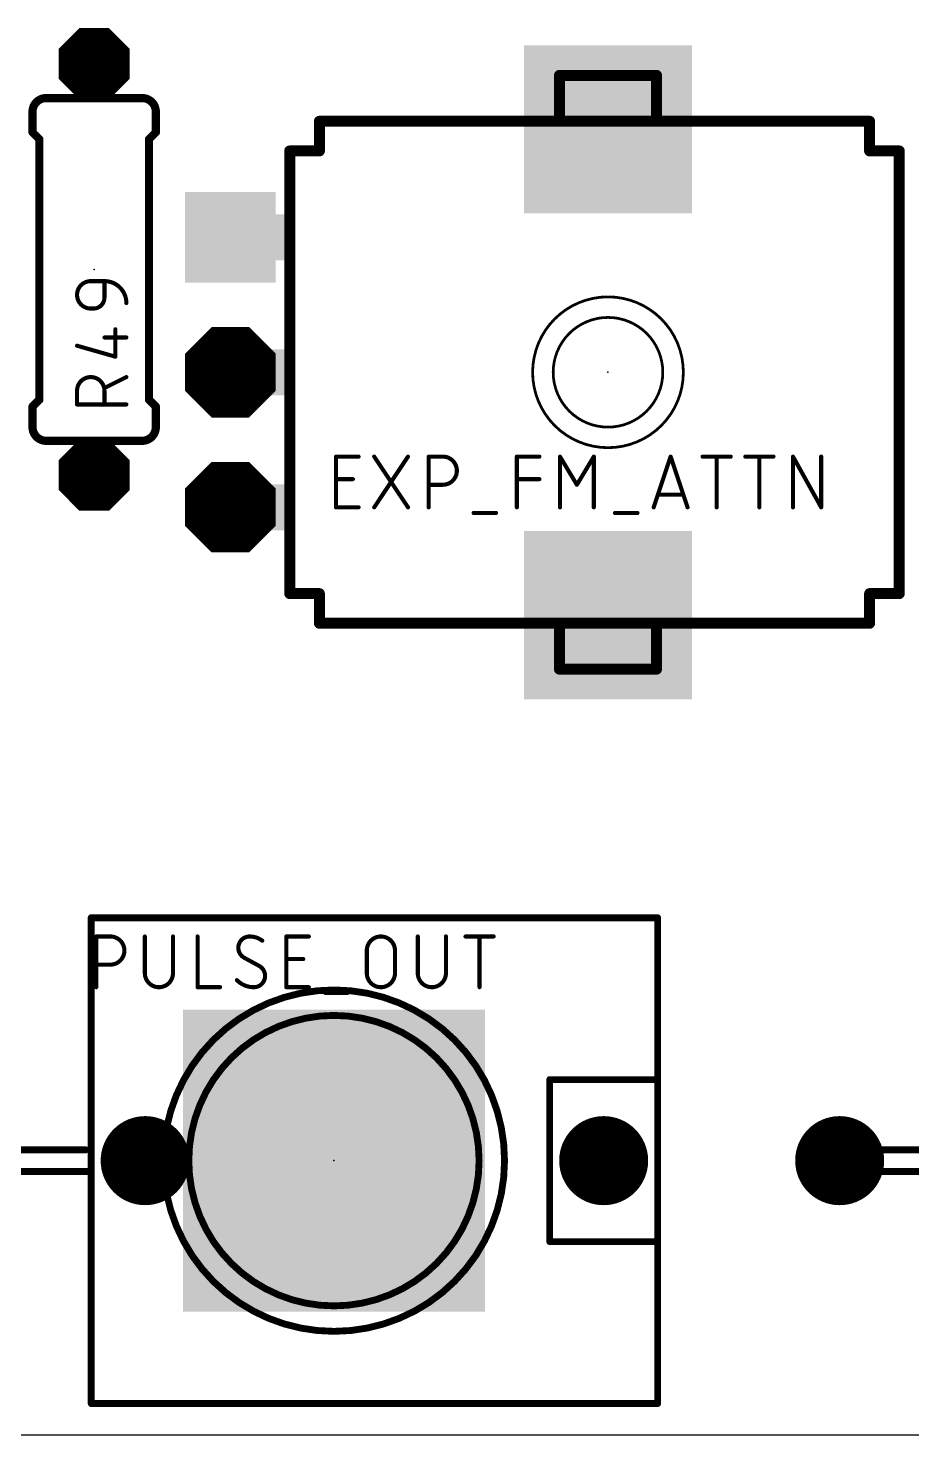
# Model space of a CAD drawing. Extents: x 0 to 102, y 0 to 43.
# Drawn here: x 30.53 to 46.91, y 0 to 26.06 of the extents above; entities that cross this region are included whole.
import ezdxf

# ---------------------------------------------------------------- set-up
doc = ezdxf.new("R2010")
doc.units = 0
for name, color, linetype in [('17', 110, 'CONTINUOUS'), ('20', 31, 'CONTINUOUS'), ('21', 253, 'CONTINUOUS'), ('23', 53, 'CONTINUOUS'), ('25', 253, 'CONTINUOUS'), ('41', 12, 'CONTINUOUS'), ('51', 253, 'CONTINUOUS')]:
    doc.layers.add(name, color=color, linetype=linetype)

# ---------------------------------------------------------------- blocks, each defined once
blk = doc.blocks.new('RECT')
blk.add_solid([(-0.5, -0.5), (0.5, -0.5), (-0.5, 0.5), (0.5, 0.5)])
blk = doc.blocks.new('SQUAREP')
blk.add_solid([(-0.5, -0.5), (0.5, -0.5), (-0.5, 0.5), (0.5, 0.5)])
blk = doc.blocks.new('OCTAGONP')
at = {"const_width": 0.5}
blk.add_lwpolyline([(-0.25, -0.1036), (-0.25, 0.1036), (-0.1036, 0.25), (0.1036, 0.25), (0.25, 0.1036), (0.25, -0.1036), (0.1036, -0.25), (-0.1036, -0.25), (-0.25, -0.1036), (-0.25, 0.1036)], dxfattribs=at)
blk = doc.blocks.new('ROUNDP')
at = {"const_width": 0.5}
blk.add_lwpolyline([(0, -0.25, 1), (0, 0.25, 1), (0, -0.25)], format="xyb", dxfattribs=at)

msp = doc.modelspace()

# ---------------------------------------------------------------- linework, layer by layer
at = {"layer": '20'}
msp.add_line((0, 0), (99.06, 0), dxfattribs=at)
at = {"layer": '21'}
for points, const_width in [([(30.861, 24.765, 0.4142), (30.607, 24.511)], 0.1524), ([(30.861, 24.7269, 1), (30.861, 24.8031)], 0.0762), ([(32.893, 24.511, 0.4142), (32.639, 24.765)], 0.1524), ([(32.639, 24.8031, 1), (32.639, 24.7269)], 0.0762), ([(30.6451, 24.511, 1), (30.5689, 24.511)], 0.0762), ([(30.5689, 24.511, 1), (30.6451, 24.511)], 0.0762), ([(32.9311, 24.511, 1), (32.8549, 24.511)], 0.0762), ([(32.8549, 24.511, 1), (32.9311, 24.511)], 0.0762), ([(35.9758, 24.335, 1), (35.8742, 24.335)], 0.1016), ([(35.925, 24.3858, 1), (35.925, 24.2842)], 0.1016), ([(39.125, 24.2842, 1), (39.125, 24.3858)], 0.1016), ([(43.925, 24.3858, 1), (43.925, 24.2842)], 0.1016), ([(46.1758, 24.335, 1), (46.0742, 24.335)], 0.1016), ([(46.125, 24.2842, 1), (46.125, 24.3858)], 0.1016), ([(30.5689, 24.13, 1), (30.6451, 24.13)], 0.0762), ([(30.6339, 24.1569, 1), (30.5801, 24.1031)], 0.0762), ([(30.7721, 24.003, 1), (30.6959, 24.003)], 0.0762), ([(30.7071, 23.9761, 1), (30.7609, 24.0299)], 0.0762), ([(32.8041, 24.003, 1), (32.7279, 24.003)], 0.0762), ([(32.7391, 24.0299, 1), (32.7929, 23.9761)], 0.0762), ([(32.8549, 24.13, 1), (32.9311, 24.13)], 0.0762), ([(32.9199, 24.1031, 1), (32.8661, 24.1569)], 0.0762), ([(35.4258, 23.785, 1), (35.3242, 23.785)], 0.1016), ([(35.375, 23.8358, 1), (35.375, 23.7342)], 0.1016), ([(35.8742, 23.785, 1), (35.9758, 23.785)], 0.1016), ([(35.925, 23.7342, 1), (35.925, 23.8358)], 0.1016), ([(46.125, 23.8358, 1), (46.125, 23.7342)], 0.1016), ([(46.0742, 23.785, 1), (46.1758, 23.785)], 0.1016), ([(46.7258, 23.785, 1), (46.6242, 23.785)], 0.1016), ([(46.675, 23.7342, 1), (46.675, 23.8358)], 0.1016), ([(41.275, 18.288, 1), (41.275, 21.082, 1), (41.275, 18.288)], 0.0508), ([(41.275, 18.669, 1), (41.275, 20.701, 1), (41.275, 18.669)], 0.0508), ([(30.6451, 19.05, 1), (30.5689, 19.05)], 0.0762), ([(30.5801, 19.0769, 1), (30.6339, 19.0231)], 0.0762), ([(30.6959, 19.177, 1), (30.7721, 19.177)], 0.0762), ([(30.7609, 19.1501, 1), (30.7071, 19.2039)], 0.0762), ([(32.7279, 19.177, 1), (32.8041, 19.177)], 0.0762), ([(32.7929, 19.2039, 1), (32.7391, 19.1501)], 0.0762), ([(32.9311, 19.05, 1), (32.8549, 19.05)], 0.0762), ([(32.8661, 19.0231, 1), (32.9199, 19.0769)], 0.0762), ([(30.607, 18.669, 0.4142), (30.861, 18.415)], 0.1524), ([(30.6451, 18.669, 1), (30.5689, 18.669)], 0.0762), ([(30.5689, 18.669, 1), (30.6451, 18.669)], 0.0762), ([(32.639, 18.415, 0.4142), (32.893, 18.669)], 0.1524), ([(32.9311, 18.669, 1), (32.8549, 18.669)], 0.0762), ([(32.8549, 18.669, 1), (32.9311, 18.669)], 0.0762), ([(30.861, 18.3769, 1), (30.861, 18.4531)], 0.0762), ([(32.639, 18.4531, 1), (32.639, 18.3769)], 0.0762), ([(35.375, 15.6358, 1), (35.375, 15.5342)], 0.1016), ([(35.9758, 15.585, 1), (35.8742, 15.585)], 0.1016), ([(35.925, 15.5342, 1), (35.925, 15.6358)], 0.1016), ([(46.125, 15.6358, 1), (46.125, 15.5342)], 0.1016), ([(46.1758, 15.585, 1), (46.0742, 15.585)], 0.1016), ([(46.675, 15.5342, 1), (46.675, 15.6358)], 0.1016), ([(35.3242, 15.585, 1), (35.4258, 15.585)], 0.1016), ([(46.6242, 15.585, 1), (46.7258, 15.585)], 0.1016), ([(35.925, 15.0858, 1), (35.925, 14.9842)], 0.1016), ([(39.125, 14.9842, 1), (39.125, 15.0858)], 0.1016), ([(43.925, 15.0858, 1), (43.925, 14.9842)], 0.1016), ([(46.125, 14.9842, 1), (46.125, 15.0858)], 0.1016), ([(35.8742, 15.035, 1), (35.9758, 15.035)], 0.1016), ([(46.0742, 15.035, 1), (46.1758, 15.035)], 0.1016), ([(31.695, 9.6118, 1), (31.695, 9.5482)], 0.0635), ([(31.7267, 9.58, 1), (31.6633, 9.58)], 0.0635), ([(42.2268, 9.58, 1), (42.1632, 9.58)], 0.0635), ([(42.195, 9.5482, 1), (42.195, 9.6118)], 0.0635), ([(36.195, 1.9177, 1), (36.195, 8.2423, 1), (36.195, 1.9177)], 0.127), ([(36.195, 2.3893, 1), (36.195, 7.7707, 1), (36.195, 2.3893)], 0.127), ([(40.2268, 6.58, 1), (40.1632, 6.58)], 0.0635), ([(40.195, 6.6117, 1), (40.195, 6.5483)], 0.0635), ([(42.2268, 6.58, 1), (42.1632, 6.58)], 0.0635), ([(42.1632, 6.58, 1), (42.2268, 6.58)], 0.0635), ([(42.195, 6.5483, 1), (42.195, 6.6117)], 0.0635), ([(31.595, 5.2483, 1), (31.595, 5.3117)], 0.0635), ([(45.4018, 5.28, 1), (45.3383, 5.28)], 0.0635), ([(45.37, 5.3117, 1), (45.37, 5.2483)], 0.0635), ([(31.7267, 4.88, 1), (31.6633, 4.88)], 0.0635), ([(31.6633, 4.88, 1), (31.7267, 4.88)], 0.0635), ([(31.695, 4.8483, 1), (31.695, 4.9117)], 0.0635), ([(45.37, 4.9117, 1), (45.37, 4.8483)], 0.0635), ([(45.3383, 4.88, 1), (45.4018, 4.88)], 0.0635), ([(40.195, 3.6118, 1), (40.195, 3.5482)], 0.0635), ([(40.1632, 3.58, 1), (40.2268, 3.58)], 0.0635), ([(42.2268, 3.58, 1), (42.1632, 3.58)], 0.0635), ([(42.1632, 3.58, 1), (42.2268, 3.58)], 0.0635), ([(42.195, 3.5482, 1), (42.195, 3.6118)], 0.0635), ([(31.695, 0.6118, 1), (31.695, 0.5483)], 0.0635), ([(31.6633, 0.58, 1), (31.7267, 0.58)], 0.0635), ([(42.1632, 0.58, 1), (42.2268, 0.58)], 0.0635), ([(42.195, 0.5483, 1), (42.195, 0.6118)], 0.0635)]:
    msp.add_lwpolyline(points, format="xyb", dxfattribs=dict(at, const_width=const_width))
for points, const_width in [([(30.607, 24.511), (30.607, 24.13)], 0.1524), ([(32.893, 24.511), (32.893, 24.13)], 0.1524), ([(35.925, 24.335), (35.925, 23.785)], 0.2032), ([(35.925, 24.335), (39.125, 24.335)], 0.2032), ([(43.925, 24.335), (46.125, 24.335)], 0.2032), ([(46.125, 23.785), (46.125, 24.335)], 0.2032), ([(30.734, 24.003), (30.607, 24.13)], 0.1524), ([(30.734, 24.003), (30.734, 19.177)], 0.1524), ([(32.766, 24.003), (32.893, 24.13)], 0.1524), ([(32.766, 24.003), (32.766, 19.177)], 0.1524), ([(35.375, 15.585), (35.375, 23.785)], 0.2032), ([(35.925, 23.785), (35.375, 23.785)], 0.2032), ([(46.675, 23.785), (46.125, 23.785)], 0.2032), ([(46.675, 23.785), (46.675, 15.585)], 0.2032), ([(30.734, 19.177), (30.607, 19.05)], 0.1524), ([(30.607, 18.669), (30.607, 19.05)], 0.1524), ([(32.766, 19.177), (32.893, 19.05)], 0.1524), ([(32.893, 18.669), (32.893, 19.05)], 0.1524), ([(35.375, 15.585), (35.925, 15.585)], 0.2032), ([(35.925, 15.585), (35.925, 15.035)], 0.2032), ([(46.125, 15.585), (46.675, 15.585)], 0.2032), ([(46.125, 15.035), (46.125, 15.585)], 0.2032), ([(39.125, 15.035), (35.925, 15.035)], 0.2032), ([(46.125, 15.035), (43.925, 15.035)], 0.2032), ([(42.195, 9.58), (31.695, 9.58)], 0.127), ([(31.695, 9.58), (31.695, 4.88)], 0.127), ([(42.195, 9.58), (42.195, 6.58)], 0.127), ([(42.195, 6.58), (40.195, 6.58)], 0.127), ([(40.195, 6.58), (40.195, 3.58)], 0.127), ([(42.195, 6.58), (42.195, 3.58)], 0.127), ([(31.595, 5.28), (29.495, 5.28)], 0.127), ([(47.47, 5.28), (45.37, 5.28)], 0.127), ([(45.37, 5.28), (45.37, 4.88)], 0.127), ([(29.495, 4.88), (31.695, 4.88)], 0.127), ([(31.695, 4.88), (31.695, 0.58)], 0.127), ([(45.37, 4.88), (47.57, 4.88)], 0.127), ([(40.195, 3.58), (42.195, 3.58)], 0.127), ([(42.195, 3.58), (42.195, 0.58)], 0.127), ([(31.695, 0.58), (42.195, 0.58)], 0.127)]:
    msp.add_lwpolyline(points, dxfattribs=dict(at, const_width=const_width))
at = {"layer": '23'}
for p in [(31.75, 21.59), (41.275, 19.685), (36.195, 5.08)]:
    msp.add_point(p, dxfattribs=at)
at = {"layer": '25'}
for points, const_width in [([(31.6865, 21.3735, 1), (31.6865, 20.8655)], 0.0762), ([(31.6865, 21.3926, 1), (31.6865, 21.3545)], 0.0381), ([(31.6865, 21.3545, 1), (31.6865, 21.3926)], 0.0381), ([(31.9405, 21.3926, 1), (31.9405, 21.3545)], 0.0381), ([(32.3469, 20.9671, 0.4142), (31.9405, 21.3735)], 0.0762), ([(31.9596, 21.3735, 1), (31.9215, 21.3735)], 0.0381), ([(31.9405, 21.3545, 1), (31.9405, 21.3926)], 0.0381), ([(31.6865, 20.8846, 1), (31.6865, 20.8465)], 0.0381), ([(31.6865, 20.8465, 1), (31.6865, 20.8846)], 0.0381), ([(31.7373, 20.8655, 0.4142), (31.9405, 21.0687)], 0.0762), ([(31.7373, 20.8846, 1), (31.7373, 20.8465)], 0.0381), ([(31.7373, 20.8465, 1), (31.7373, 20.8846)], 0.0381), ([(31.9596, 21.0687, 1), (31.9215, 21.0687)], 0.0381), ([(31.9215, 21.0687, 1), (31.9596, 21.0687)], 0.0381), ([(32.3279, 20.9671, 1), (32.366, 20.9671)], 0.0381), ([(31.9405, 20.3487, 1), (31.9405, 20.3106)], 0.0381), ([(32.1628, 20.482, 1), (32.1247, 20.482)], 0.0381), ([(32.3469, 20.3106, 1), (32.3469, 20.3487)], 0.0381), ([(31.4377, 20.1955, 1), (31.4273, 20.1589)], 0.0381), ([(32.1247, 19.974, 1), (32.1628, 19.974)], 0.0381), ([(32.1385, 19.9557, 1), (32.1489, 19.9923)], 0.0381), ([(31.9405, 19.3421, 1), (31.4325, 19.3421)], 0.0762), ([(32.3554, 19.5791, 1), (32.3384, 19.6131)], 0.0381), ([(31.4516, 19.3421, 1), (31.4135, 19.3421)], 0.0381), ([(31.4135, 19.3421, 1), (31.4516, 19.3421)], 0.0381), ([(31.932, 19.4099, 1), (31.949, 19.3759)], 0.0381), ([(31.9596, 19.3421, 1), (31.9215, 19.3421)], 0.0381), ([(31.9215, 19.3421, 1), (31.9596, 19.3421)], 0.0381), ([(31.4325, 19.1072, 1), (31.4325, 19.0691)], 0.0381), ([(31.4135, 19.0881, 1), (31.4516, 19.0881)], 0.0381), ([(31.9215, 19.0881, 1), (31.9596, 19.0881)], 0.0381), ([(32.3469, 19.0691, 1), (32.3469, 19.1072)], 0.0381), ([(36.2331, 18.142, 1), (36.2331, 18.1039)], 0.0381), ([(36.2522, 18.1229, 1), (36.2141, 18.1229)], 0.0381), ([(36.6508, 18.1039, 1), (36.6508, 18.142)], 0.0381), ([(36.957, 18.1335, 1), (36.9253, 18.1123)], 0.0381), ([(37.5835, 18.1123, 1), (37.5518, 18.1335)], 0.0381), ([(37.9704, 18.1229, 1), (37.9323, 18.1229)], 0.0381), ([(37.9513, 18.142, 1), (37.9513, 18.1039)], 0.0381), ([(38.2124, 17.6008, 1), (38.2124, 18.1229)], 0.0762), ([(38.2124, 18.142, 1), (38.2124, 18.1039)], 0.0381), ([(38.2124, 18.1039, 1), (38.2124, 18.142)], 0.0381), ([(39.6049, 18.1229, 1), (39.5668, 18.1229)], 0.0381), ([(39.5859, 18.142, 1), (39.5859, 18.1039)], 0.0381), ([(40.0036, 18.1039, 1), (40.0036, 18.142)], 0.0381), ([(40.4017, 18.1327, 1), (40.369, 18.1131)], 0.0381), ([(40.4044, 18.1229, 1), (40.3663, 18.1229)], 0.0381), ([(41.0309, 18.1229, 1), (40.9928, 18.1229)], 0.0381), ([(41.0282, 18.1131, 1), (40.9955, 18.1327)], 0.0381), ([(42.454, 18.1289, 1), (42.4179, 18.1169)], 0.0381), ([(42.454, 18.1169, 1), (42.4179, 18.1289)], 0.0381), ([(43.0283, 18.142, 1), (43.0283, 18.1039)], 0.0381), ([(43.3085, 18.1229, 1), (43.2704, 18.1229)], 0.0381), ([(43.5505, 18.1039, 1), (43.5505, 18.142)], 0.0381), ([(43.8208, 18.142, 1), (43.8208, 18.1039)], 0.0381), ([(44.1009, 18.1229, 1), (44.0628, 18.1229)], 0.0381), ([(44.3429, 18.1039, 1), (44.3429, 18.142)], 0.0381), ([(44.7238, 18.1229, 1), (44.6857, 18.1229)], 0.0381), ([(44.7214, 18.1322, 1), (44.6881, 18.1136)], 0.0381), ([(45.2459, 18.1229, 1), (45.2078, 18.1229)], 0.0381), ([(36.2331, 17.7243, 1), (36.2331, 17.6862)], 0.0381), ([(36.5464, 17.6862, 1), (36.5464, 17.7243)], 0.0381), ([(39.5859, 17.7243, 1), (39.5859, 17.6862)], 0.0381), ([(40.0036, 17.6862, 1), (40.0036, 17.7243)], 0.0381), ([(37.9513, 17.6198, 1), (37.9513, 17.5817)], 0.0381), ([(38.2124, 17.6198, 1), (38.2124, 17.5817)], 0.0381), ([(38.2124, 17.5817, 1), (38.2124, 17.6198)], 0.0381), ([(40.6823, 17.6106, 1), (40.715, 17.591)], 0.0381), ([(40.6823, 17.591, 1), (40.715, 17.6106)], 0.0381), ([(36.2331, 17.2021, 1), (36.2331, 17.164)], 0.0381), ([(36.2141, 17.1831, 1), (36.2522, 17.1831)], 0.0381), ([(36.6508, 17.164, 1), (36.6508, 17.2021)], 0.0381), ([(36.9253, 17.1937, 1), (36.957, 17.1725)], 0.0381), ([(37.5518, 17.1725, 1), (37.5835, 17.1937)], 0.0381), ([(37.9323, 17.1831, 1), (37.9704, 17.1831)], 0.0381), ([(39.5668, 17.1831, 1), (39.6049, 17.1831)], 0.0381), ([(40.3663, 17.1831, 1), (40.4044, 17.1831)], 0.0381), ([(40.9928, 17.1831, 1), (41.0309, 17.1831)], 0.0381), ([(42.1046, 17.1891, 1), (42.1408, 17.1771)], 0.0381), ([(42.201, 17.4371, 1), (42.201, 17.399)], 0.0381), ([(42.6709, 17.399, 1), (42.6709, 17.4371)], 0.0381), ([(42.7312, 17.1771, 1), (42.7673, 17.1891)], 0.0381), ([(43.2704, 17.1831, 1), (43.3085, 17.1831)], 0.0381), ([(44.0628, 17.1831, 1), (44.1009, 17.1831)], 0.0381), ([(44.6857, 17.1831, 1), (44.7238, 17.1831)], 0.0381), ([(45.2078, 17.1831, 1), (45.2459, 17.1831)], 0.0381), ([(45.2102, 17.1738, 1), (45.2435, 17.1924)], 0.0381), ([(38.7829, 17.0977, 1), (38.7829, 17.0596)], 0.0381), ([(39.2006, 17.0596, 1), (39.2006, 17.0977)], 0.0381), ([(41.4042, 17.0977, 1), (41.4042, 17.0596)], 0.0381), ([(41.8219, 17.0596, 1), (41.8219, 17.0977)], 0.0381), ([(31.7881, 9.252, 1), (31.7881, 9.2139)], 0.0381), ([(31.8072, 9.2329, 1), (31.7691, 9.2329)], 0.0381), ([(32.0492, 9.252, 1), (32.0492, 9.2139)], 0.0381), ([(32.0492, 8.7108, 1), (32.0492, 9.2329)], 0.0762), ([(32.0492, 9.2139, 1), (32.0492, 9.252)], 0.0381), ([(32.7084, 9.2329, 1), (32.6703, 9.2329)], 0.0381), ([(33.2305, 9.2329, 1), (33.1924, 9.2329)], 0.0381), ([(33.6855, 9.2329, 1), (33.6474, 9.2329)], 0.0381), ([(34.6312, 9.2329, 0.4142), (34.4224, 9.0241)], 0.0762), ([(34.8661, 9.1546, 0.1623), (34.6312, 9.2329)], 0.0762), ([(34.6312, 9.2519, 1), (34.6312, 9.2139)], 0.0381), ([(34.6312, 9.2138, 1), (34.6312, 9.2519)], 0.0381), ([(34.8547, 9.1393, 1), (34.8776, 9.1698)], 0.0381), ([(35.3124, 9.252, 1), (35.3124, 9.2139)], 0.0381), ([(35.3314, 9.2329, 1), (35.2933, 9.2329)], 0.0381), ([(35.7301, 9.2139, 1), (35.7301, 9.252)], 0.0381), ([(37.3263, 8.9718, 1), (36.8041, 8.9718)], 0.0762), ([(37.7681, 9.2329, 1), (37.73, 9.2329)], 0.0381), ([(38.2902, 9.2329, 1), (38.2521, 9.2329)], 0.0381), ([(38.6329, 9.252, 1), (38.6329, 9.2139)], 0.0381), ([(38.913, 9.2329, 1), (38.8749, 9.2329)], 0.0381), ([(39.1551, 9.2139, 1), (39.1551, 9.252)], 0.0381), ([(34.4224, 9.0241, 0.2656), (34.5268, 8.8413)], 0.0762), ([(34.4414, 9.0241, 1), (34.4033, 9.0241)], 0.0381), ([(34.4033, 9.0241, 1), (34.4414, 9.0241)], 0.0381), ([(34.5359, 8.858, 1), (34.5176, 8.8246)], 0.0381), ([(34.5171, 8.8249, 1), (34.5364, 8.8577)], 0.0381), ([(36.8232, 8.9718, 1), (36.7851, 8.9718)], 0.0381), ([(36.7851, 8.9718, 1), (36.8232, 8.9718)], 0.0381), ([(37.3453, 8.9718, 1), (37.3072, 8.9718)], 0.0381), ([(37.3072, 8.9718, 1), (37.3453, 8.9718)], 0.0381), ([(31.7881, 8.7298, 1), (31.7881, 8.6917)], 0.0381), ([(32.0492, 8.7298, 1), (32.0492, 8.6917)], 0.0381), ([(32.0492, 8.6917, 1), (32.0492, 8.7298)], 0.0381), ([(34.9184, 8.5019, 0.2656), (34.8139, 8.6847)], 0.0762), ([(34.8236, 8.7011, 1), (34.8043, 8.6683)], 0.0381), ([(34.8048, 8.668, 1), (34.8231, 8.7014)], 0.0381), ([(35.3124, 8.8343, 1), (35.3124, 8.7962)], 0.0381), ([(35.6257, 8.7962, 1), (35.6257, 8.8343)], 0.0381), ([(32.7084, 8.5542, 1), (32.6703, 8.5542)], 0.0381), ([(32.6703, 8.5542, 1), (32.7084, 8.5542)], 0.0381), ([(32.6894, 8.5542, 1), (33.2115, 8.5542)], 0.0762), ([(33.2305, 8.5542, 1), (33.1924, 8.5542)], 0.0381), ([(33.1924, 8.5542, 1), (33.2305, 8.5542)], 0.0381), ([(34.3962, 8.4236, 0.2), (34.7095, 8.2931)], 0.0762), ([(34.4098, 8.437, 1), (34.3827, 8.4102)], 0.0381), ([(34.7095, 8.2931, 0.4142), (34.9184, 8.5019)], 0.0762), ([(34.9374, 8.5019, 1), (34.8993, 8.5019)], 0.0381), ([(34.8993, 8.5019, 1), (34.9374, 8.5019)], 0.0381), ([(36.8041, 8.5542, 1), (37.3263, 8.5542)], 0.0762), ([(36.8232, 8.5542, 1), (36.7851, 8.5542)], 0.0381), ([(36.7851, 8.5542, 1), (36.8232, 8.5542)], 0.0381), ([(37.3453, 8.5542, 1), (37.3072, 8.5542)], 0.0381), ([(37.3072, 8.5542, 1), (37.3453, 8.5542)], 0.0381), ([(37.749, 8.5542, 1), (38.2711, 8.5542)], 0.0762), ([(37.7681, 8.5542, 1), (37.73, 8.5542)], 0.0381), ([(37.73, 8.5542, 1), (37.7681, 8.5542)], 0.0381), ([(38.2902, 8.5542, 1), (38.2521, 8.5542)], 0.0381), ([(38.2521, 8.5542, 1), (38.2902, 8.5542)], 0.0381), ([(31.7691, 8.2931, 1), (31.8072, 8.2931)], 0.0381), ([(33.6474, 8.2931, 1), (33.6855, 8.2931)], 0.0381), ([(33.6665, 8.3122, 1), (33.6665, 8.2741)], 0.0381), ([(34.0842, 8.2741, 1), (34.0842, 8.3122)], 0.0381), ([(34.7095, 8.3122, 1), (34.7095, 8.2741)], 0.0381), ([(34.7095, 8.2741, 1), (34.7095, 8.3121)], 0.0381), ([(35.3124, 8.3122, 1), (35.3124, 8.2741)], 0.0381), ([(35.2933, 8.2931, 1), (35.3314, 8.2931)], 0.0381), ([(35.7301, 8.2741, 1), (35.7301, 8.3122)], 0.0381), ([(36.0334, 8.2077, 1), (36.0334, 8.1696)], 0.0381), ([(36.4511, 8.1696, 1), (36.4511, 8.2077)], 0.0381), ([(38.8749, 8.2931, 1), (38.913, 8.2931)], 0.0381)]:
    msp.add_lwpolyline(points, format="xyb", dxfattribs=dict(at, const_width=const_width))
at = {"layer": '25', "const_width": 0.0762}
for points in [[(31.6865, 21.3735), (31.9405, 21.3735)], [(31.9405, 21.3735), (31.9405, 21.0687)], [(31.7373, 20.8655), (31.6865, 20.8655)], [(31.9405, 20.3296), (32.3469, 20.3296)], [(32.1437, 19.974), (32.1437, 20.482)], [(31.4325, 20.1772), (32.1437, 19.974)], [(32.3469, 19.5961), (31.9405, 19.3929)], [(31.4325, 19.0881), (31.4325, 19.3421)], [(31.9405, 19.3421), (31.9405, 19.0881)], [(32.3469, 19.0881), (31.4325, 19.0881)], [(36.2331, 17.1831), (36.2331, 18.1229)], [(36.2331, 18.1229), (36.6508, 18.1229)], [(36.9411, 17.1831), (37.5677, 18.1229)], [(36.9411, 18.1229), (37.5677, 17.1831)], [(37.9513, 17.1831), (37.9513, 18.1229)], [(37.9513, 18.1229), (38.2124, 18.1229)], [(39.5859, 17.1831), (39.5859, 18.1229)], [(39.5859, 18.1229), (40.0036, 18.1229)], [(40.3854, 17.1831), (40.3854, 18.1229)], [(40.3854, 18.1229), (40.6986, 17.6008)], [(40.6986, 17.6008), (41.0119, 18.1229)], [(41.0119, 18.1229), (41.0119, 17.1831)], [(42.1227, 17.1831), (42.436, 18.1229)], [(42.436, 18.1229), (42.7492, 17.1831)], [(43.0283, 18.1229), (43.5505, 18.1229)], [(43.2894, 17.1831), (43.2894, 18.1229)], [(43.8208, 18.1229), (44.3429, 18.1229)], [(44.0819, 17.1831), (44.0819, 18.1229)], [(44.7047, 17.1831), (44.7047, 18.1229)], [(44.7047, 18.1229), (45.2269, 17.1831)], [(45.2269, 17.1831), (45.2269, 18.1229)], [(36.2331, 17.7052), (36.5464, 17.7052)], [(39.5859, 17.7052), (40.0036, 17.7052)], [(38.2124, 17.6008), (37.9513, 17.6008)], [(36.6508, 17.1831), (36.2331, 17.1831)], [(42.6709, 17.4181), (42.201, 17.4181)], [(38.7829, 17.0787), (39.2006, 17.0787)], [(41.4042, 17.0787), (41.8219, 17.0787)], [(31.7881, 8.2931), (31.7881, 9.2329)], [(31.7881, 9.2329), (32.0492, 9.2329)], [(32.6894, 9.2329), (32.6894, 8.5542)], [(33.2115, 8.5542), (33.2115, 9.2329)], [(33.6665, 9.2329), (33.6665, 8.2931)], [(35.3124, 8.2931), (35.3124, 9.2329)], [(35.3124, 9.2329), (35.7301, 9.2329)], [(37.749, 9.2329), (37.749, 8.5542)], [(38.2711, 8.5542), (38.2711, 9.2329)], [(38.6329, 9.2329), (39.1551, 9.2329)], [(38.894, 8.2931), (38.894, 9.2329)], [(34.8139, 8.6847), (34.5268, 8.8413)], [(36.8041, 8.5542), (36.8041, 8.9718)], [(37.3263, 8.9718), (37.3263, 8.5542)], [(32.0492, 8.7108), (31.7881, 8.7108)], [(35.3124, 8.8152), (35.6257, 8.8152)], [(33.6665, 8.2931), (34.0842, 8.2931)], [(35.7301, 8.2931), (35.3124, 8.2931)], [(36.0334, 8.1887), (36.4511, 8.1887)]]:
    msp.add_lwpolyline(points, dxfattribs=at)
at = {"layer": '51'}
for points, const_width in [([(31.75, 25.019), (31.75, 25.4)], 0.6096), ([(42.175, 25.185), (40.375, 25.185)], 0.2032), ([(40.375, 25.185), (40.375, 24.435)], 0.2032), ([(42.175, 24.435), (42.175, 25.185)], 0.2032), ([(32.639, 24.765), (30.861, 24.765)], 0.1524), ([(35.925, 24.335), (46.125, 24.335)], 0.2032), ([(32.639, 18.415), (30.861, 18.415)], 0.1524), ([(31.75, 17.78), (31.75, 18.161)], 0.6096), ([(46.125, 15.035), (35.925, 15.035)], 0.2032), ([(40.375, 14.935), (40.375, 14.185)], 0.2032), ([(42.175, 14.185), (42.175, 14.935)], 0.2032), ([(40.375, 14.185), (42.175, 14.185)], 0.2032)]:
    msp.add_lwpolyline(points, dxfattribs=dict(at, const_width=const_width))
for points, const_width in [([(31.9024, 25.4, 1), (31.5976, 25.4)], 0.3048), ([(40.375, 25.2358, 1), (40.375, 25.1342)], 0.1016), ([(40.4258, 25.185, 1), (40.3242, 25.185)], 0.1016), ([(42.2258, 25.185, 1), (42.1242, 25.185)], 0.1016), ([(42.175, 25.1342, 1), (42.175, 25.2358)], 0.1016), ([(31.5976, 25.019, 1), (31.9024, 25.019)], 0.3048), ([(30.861, 24.8031, 1), (30.861, 24.7269)], 0.0762), ([(32.639, 24.7269, 1), (32.639, 24.8031)], 0.0762), ([(35.925, 24.3858, 1), (35.925, 24.2842)], 0.1016), ([(40.3242, 24.435, 1), (40.4258, 24.435)], 0.1016), ([(42.1242, 24.435, 1), (42.2258, 24.435)], 0.1016), ([(46.125, 24.2842, 1), (46.125, 24.3858)], 0.1016), ([(30.861, 18.4531, 1), (30.861, 18.3769)], 0.0762), ([(31.9024, 18.161, 1), (31.5976, 18.161)], 0.3048), ([(32.639, 18.3769, 1), (32.639, 18.4531)], 0.0762), ([(31.5976, 17.78, 1), (31.9024, 17.78)], 0.3048), ([(35.925, 15.0858, 1), (35.925, 14.9842)], 0.1016), ([(46.125, 14.9842, 1), (46.125, 15.0858)], 0.1016), ([(40.4258, 14.935, 1), (40.3242, 14.935)], 0.1016), ([(42.2258, 14.935, 1), (42.1242, 14.935)], 0.1016), ([(40.375, 14.2358, 1), (40.375, 14.1342)], 0.1016), ([(40.3242, 14.185, 1), (40.4258, 14.185)], 0.1016), ([(42.1242, 14.185, 1), (42.2258, 14.185)], 0.1016), ([(42.175, 14.1342, 1), (42.175, 14.2358)], 0.1016)]:
    msp.add_lwpolyline(points, format="xyb", dxfattribs=dict(at, const_width=const_width))

# ---------------------------------------------------------------- block references
at = {"layer": '17'}
for name, p, xscale, yscale, rotation in [('OCTAGONP', (31.75, 25.4), 1.3208, 1.3208, 90), ('OCTAGONP', (31.75, 25.4), 1.3208, 1.3208, 90), ('SQUAREP', (41.275, 24.185), 3.116, 3.116, 180), ('SQUAREP', (41.275, 24.185), 3.116, 3.116, 180), ('SQUAREP', (34.275, 22.185), 1.6764, 1.6764, 180), ('SQUAREP', (34.275, 22.185), 1.6764, 1.6764, 180), ('OCTAGONP', (34.275, 19.685), 1.6764, 1.6764, 180), ('OCTAGONP', (34.275, 19.685), 1.6764, 1.6764, 180), ('OCTAGONP', (31.75, 17.78), 1.3208, 1.3208, 90), ('OCTAGONP', (31.75, 17.78), 1.3208, 1.3208, 90), ('OCTAGONP', (34.275, 17.185), 1.6764, 1.6764, 180), ('OCTAGONP', (34.275, 17.185), 1.6764, 1.6764, 180), ('SQUAREP', (41.275, 15.185), 3.116, 3.116, 180), ('SQUAREP', (41.275, 15.185), 3.116, 3.116, 180), ('ROUNDP', (32.695, 5.08), 1.65, 1.65, 270), ('ROUNDP', (32.695, 5.08), 1.65, 1.65, 270), ('ROUNDP', (41.195, 5.08), 1.65, 1.65, 270), ('ROUNDP', (41.195, 5.08), 1.65, 1.65, 270), ('ROUNDP', (45.57, 5.08), 1.65, 1.65, 270), ('ROUNDP', (45.57, 5.08), 1.65, 1.65, 270)]:
    msp.add_blockref(name, p, dxfattribs=dict(at, xscale=xscale, yscale=yscale, rotation=rotation))
at = {"layer": '41', "xscale": 5.6, "yscale": 5.6, "rotation": 270}
msp.add_blockref('RECT', (36.195, 5.08), dxfattribs=at)
at = {"layer": '51'}
for p, xscale, yscale, rotation in [((31.75, 24.892), 0.254, 0.6096, 90), ((34.6125, 22.185), 0.85, 1.325, 270), ((34.6125, 19.685), 0.85, 1.325, 270), ((31.75, 18.288), 0.254, 0.6096, 90), ((34.6125, 17.185), 0.85, 1.325, 270)]:
    msp.add_blockref('RECT', p, dxfattribs=dict(at, xscale=xscale, yscale=yscale, rotation=rotation))

doc.saveas('drawing.dxf')
